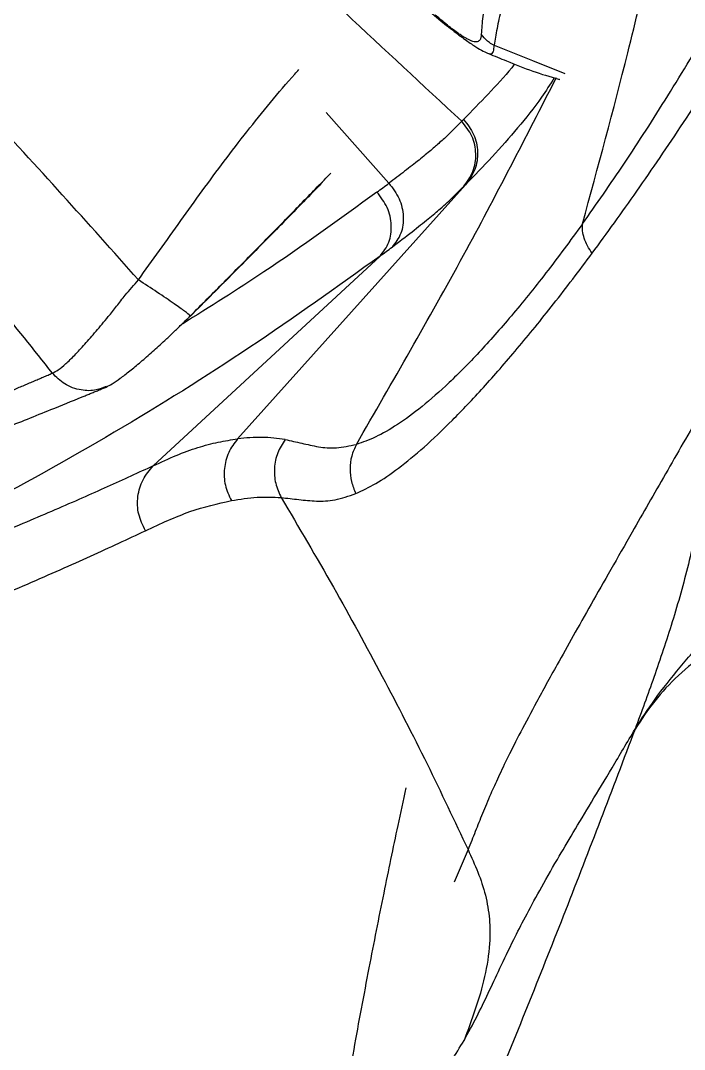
# Model space of a CAD drawing. Extents: x 400 to 501, y 484 to 634.
# Drawn here: x 489.6 to 493.09, y 574.96 to 580.38 of the extents above; entities that cross this region are included whole.
import ezdxf

# ---------------------------------------------------------------- set-up
doc = ezdxf.new("R2010")
doc.units = 0
doc.header["$MEASUREMENT"] = 0
doc.layers.add('DIM', color=3, linetype='Continuous')
doc.layers.add('GEOMETRY', color=3, linetype='Continuous', lineweight=25)

# ---------------------------------------------------------------- blocks, each defined once
blk = doc.blocks.new('2026 GRANDEE')
at = {"layer": 'GEOMETRY', "ltscale": 16}
for p, q in [((41.634, -16.6377), (41.6355, -16.6383)), ((42.0019, -16.773), (42.0094, -16.7741)), ((42.0025, -16.7723), (42.0084, -16.7719)), ((41.1102, -17.3201), (40.7809, -16.9477)), ((41.4933, -16.9943), (41.5027, -16.9849)), ((41.5129, -17.3279), (40.3146, -18.6644)), ((41.5027, -17.3381), (41.5129, -17.3279)), ((39.8711, -18.8065), (41.0638, -17.7032)), ((41.5264, -20.8259), (41.4528, -20.9975))]:
    blk.add_line(p, q, dxfattribs=at)
at = {"layer": 'GEOMETRY', "ltscale": 16, "flags": 128}
blk.add_lwpolyline([(41.6648, -16.5944), (41.866, -16.6748), (42.0355, -16.7425)], dxfattribs=at)
at = {"layer": 'GEOMETRY', "ltscale": 16}
for points, knots in [([(33.1112, -8.6122), (33.301, -8.8166), (33.6802, -9.2249), (34.2607, -9.8374), (34.8462, -10.4484), (35.4368, -11.0578), (36.0312, -11.6653), (36.6288, -12.2707), (37.2294, -12.8738), (37.8326, -13.4744), (38.4383, -14.0724), (39.0461, -14.6672), (39.6559, -15.2581), (40.2672, -15.8439), (40.8801, -16.4248), (41.2887, -16.8043), (41.4933, -16.9943)], [0, 0, 0, 0, 0.071643, 0.14309, 0.214489, 0.285889, 0.357236, 0.428542, 0.499851, 0.571188, 0.642541, 0.713932, 0.785365, 0.856798, 0.928296, 1, 1, 1, 1]), ([(39.7927, -17.8288), (39.5267, -17.5294), (38.9972, -16.9336), (38.1493, -16.0898), (37.2847, -15.2735), (36.3973, -14.4849), (35.4987, -13.7223), (34.5911, -12.9819), (33.6654, -12.2723), (32.7101, -11.589), (32.0461, -11.1694), (31.7122, -10.9583)], [0, 0, 0, 0, 0.113392, 0.225638, 0.337341, 0.448782, 0.560233, 0.669481, 0.778832, 0.888788, 1, 1, 1, 1]), ([(39.3403, -18.3188), (39.2421, -18.1952), (39.0437, -17.9454), (38.7328, -17.5736), (38.408, -17.1999), (38.0687, -16.8252), (37.7247, -16.4607), (37.3161, -16.0443), (36.8313, -15.573), (36.2474, -15.036), (35.7044, -14.5629), (35.2225, -14.1602), (34.82, -13.8352), (34.4245, -13.527), (34.0364, -13.2352), (33.6442, -12.9511), (33.1606, -12.6142), (32.5822, -12.2331), (31.9193, -11.8235), (31.474, -11.572), (31.2546, -11.448)], [0, 0, 0, 0, 0.044709, 0.090349, 0.13691, 0.184379, 0.232745, 0.277954, 0.348418, 0.422679, 0.500679, 0.550525, 0.598903, 0.645795, 0.691185, 0.735062, 0.781563, 0.856423, 0.929252, 1, 1, 1, 1]), ([(43.0245, -13.1327), (42.9698, -13.2557), (42.8603, -13.5021), (42.6916, -13.8646), (42.5227, -14.2216), (42.3547, -14.5701), (42.1909, -14.9087), (42.0477, -15.2074), (41.9285, -15.4651), (41.8332, -15.6824), (41.7529, -15.8807), (41.6913, -16.0563), (41.6474, -16.2078), (41.6186, -16.3363), (41.6024, -16.4461), (41.5984, -16.5062), (41.5964, -16.5362)], [0, 0, 0, 0, 0.082411, 0.164951, 0.247638, 0.330248, 0.412935, 0.496232, 0.559503, 0.622548, 0.685579, 0.749219, 0.81255, 0.875197, 0.937632, 1, 1, 1, 1]), ([(43.0555, -13.147), (43.0024, -13.2737), (42.8961, -13.5275), (42.7348, -13.9021), (42.5742, -14.2711), (42.4152, -14.631), (42.2603, -14.9798), (42.1245, -15.2859), (42.011, -15.5476), (41.9196, -15.7659), (41.8414, -15.9626), (41.7803, -16.1347), (41.7338, -16.2817), (41.7005, -16.4052), (41.6771, -16.5095), (41.6689, -16.5661), (41.6648, -16.5944)], [0, 0, 0, 0, 0.082589, 0.165416, 0.24837, 0.331192, 0.414034, 0.497446, 0.560621, 0.623393, 0.686188, 0.749611, 0.812567, 0.875073, 0.937549, 1, 1, 1, 1]), ([(42.1284, -17.5341), (42.2017, -17.4297), (42.3489, -17.2198), (42.5779, -16.8623), (42.8113, -16.4759), (43.048, -16.0604), (43.2865, -15.62), (43.5256, -15.1575), (43.7652, -14.6767), (43.9227, -14.3476), (44.0022, -14.1816)], [0, 0, 0, 0, 0.117935, 0.23724, 0.358128, 0.481483, 0.607274, 0.735502, 0.866545, 1, 1, 1, 1]), ([(42.1795, -17.6888), (42.2574, -17.5818), (42.414, -17.3667), (42.6602, -17.003), (42.9131, -16.6113), (43.1712, -16.1912), (43.4318, -15.7467), (43.6926, -15.2804), (43.9521, -14.796), (44.1208, -14.4639), (44.2057, -14.2966)], [0, 0, 0, 0, 0.118893, 0.239041, 0.360578, 0.484303, 0.610097, 0.737888, 0.867999, 1, 1, 1, 1]), ([(42.1284, -17.5341), (42.2099, -17.235), (42.3367, -16.7691), (42.4487, -16.2974), (42.4887, -16.1285)], [0, 0, 0, 0, 0.641866, 1, 1, 1, 1]), ([(41.0752, -16.1877), (41.1092, -16.2203), (41.1761, -16.2845), (41.2757, -16.3748), (41.3687, -16.4544), (41.4502, -16.5192), (41.516, -16.5684), (41.5659, -16.6022), (41.6034, -16.6246), (41.6269, -16.6346), (41.6373, -16.639)], [0, 0, 0, 0, 0.179285, 0.352471, 0.51113, 0.649073, 0.764543, 0.860098, 0.938329, 1, 1, 1, 1]), ([(41.5964, -16.5362), (41.5961, -16.54), (41.5956, -16.5468), (41.5939, -16.5552), (41.5918, -16.5607), (41.5896, -16.565), (41.5865, -16.5701), (41.5802, -16.5748), (41.5704, -16.577), (41.5587, -16.5758), (41.5468, -16.5724), (41.5328, -16.5665), (41.5178, -16.5587), (41.5016, -16.5491), (41.4845, -16.5379), (41.4625, -16.5226), (41.4343, -16.5012), (41.3975, -16.4719), (41.3701, -16.4485), (41.3543, -16.4351)], [0, 0, 0, 0, 0.065071, 0.117528, 0.164418, 0.192892, 0.228101, 0.305987, 0.387462, 0.446911, 0.503219, 0.552425, 0.610396, 0.654966, 0.698808, 0.75237, 0.824235, 0.898691, 1, 1, 1, 1]), ([(41.6648, -16.5944), (41.656, -16.5901), (41.6437, -16.5842), (41.6202, -16.5664), (41.6068, -16.5494), (41.5964, -16.5362)], [0, 0, 0, 0, 0.361879, 0.502985, 1, 1, 1, 1]), ([(41.6355, -16.6383), (41.637, -16.6388), (41.6401, -16.6398), (41.6439, -16.6402), (41.6506, -16.6399), (41.6557, -16.6362), (41.6585, -16.6303), (41.6593, -16.6282), (41.6596, -16.6274), (41.6624, -16.6189), (41.6636, -16.6065), (41.6648, -16.5944)], [0, 0, 0, 0, 0.067064, 0.131897, 0.194404, 0.458545, 0.538526, 0.557595, 0.57291, 0.584494, 1, 1, 1, 1]), ([(41.6338, -16.638), (41.6652, -16.6506), (41.7397, -16.6804), (41.8607, -16.7313), (41.9569, -16.7592), (42.0025, -16.7724)], [0, 0, 0, 0, 0.277012, 0.657315, 1, 1, 1, 1]), ([(39.7927, -17.8288), (39.8296, -17.7773), (39.9037, -17.6736), (40.0152, -17.5171), (40.1282, -17.3599), (40.2437, -17.2033), (40.363, -17.0478), (40.4872, -16.8948), (40.5788, -16.7855), (40.6299, -16.7301), (40.6369, -16.7225)], [0, 0, 0, 0, 0.137644, 0.276911, 0.41582, 0.55475, 0.694567, 0.835363, 0.977374, 1, 1, 1, 1]), ([(41.7713, -16.693), (41.7662, -16.6994), (41.7227, -16.7547), (41.6327, -16.8515), (41.5462, -16.9403), (41.5027, -16.9849)], [0, 0, 0, 0, 0.061499, 0.528744, 1, 1, 1, 1]), ([(40.939, -18.6938), (41.1299, -18.3638), (41.497, -17.7295), (41.831, -17.0773), (41.9913, -16.7643)], [0, 0, 0, 0, 0.520103, 1, 1, 1, 1]), ([(41.9803, -16.7655), (41.9582, -16.7999), (41.8987, -16.8926), (41.7885, -17.0296), (41.654, -17.1832), (41.5601, -17.2795), (41.5129, -17.3279)], [0, 0, 0, 0, 0.16431, 0.44328, 0.720543, 1, 1, 1, 1]), ([(41.4933, -16.9943), (41.4819, -17.0056), (41.4591, -17.0282), (41.4242, -17.0628), (41.384, -17.101), (41.3325, -17.1459), (41.271, -17.1963), (41.1952, -17.2557), (41.1383, -17.2988), (41.1102, -17.3201)], [0, 0, 0, 0, 0.163417, 0.327139, 0.49326, 0.619593, 0.747158, 0.874946, 1, 1, 1, 1]), ([(41.5027, -17.3381), (41.5214, -17.3126), (41.5588, -17.2615), (41.5727, -17.1653), (41.5536, -17.0695), (41.5134, -17.0194), (41.4933, -16.9943)], [0, 0, 0, 0, 0.25, 0.5, 0.75, 1, 1, 1, 1]), ([(41.5027, -16.9849), (41.5227, -17.0099), (41.5628, -17.0598), (41.5821, -17.1553), (41.5685, -17.2513), (41.5314, -17.3024), (41.5129, -17.3279)], [0, 0, 0, 0, 0.25, 0.5, 0.75, 1, 1, 1, 1]), ([(40.7609, -17.3148), (40.749, -17.327), (40.6693, -17.4095), (40.5519, -17.5295), (40.4088, -17.675), (40.2963, -17.7887), (40.1811, -17.9045), (40.1033, -17.9822), (40.0643, -18.0211)], [0, 0, 0, 0, 0.0524665, 0.3523128, 0.5089201, 0.669897, 0.8346928, 1, 1, 1, 1]), ([(40.0654, -18.018), (40.1247, -17.9586), (40.2415, -17.8416), (40.4123, -17.6688), (40.5758, -17.502), (40.7057, -17.3686), (40.7809, -17.2909), (40.8045, -17.2666)], [0, 0, 0, 0, 0.237708, 0.468246, 0.688518, 0.902312, 1, 1, 1, 1]), ([(41.0475, -17.3668), (41.058, -17.3591), (41.079, -17.3436), (41.0998, -17.3279), (41.1102, -17.3201)], [0, 0, 0, 0, 0.499737, 1, 1, 1, 1]), ([(41.1102, -17.3201), (41.1302, -17.3463), (41.1703, -17.3987), (41.191, -17.4946), (41.1795, -17.5876), (41.1443, -17.6334), (41.1267, -17.6562)], [0, 0, 0, 0, 0.25, 0.5, 0.75, 1, 1, 1, 1]), ([(41.0475, -17.3668), (40.8514, -17.5093), (40.5192, -17.7506), (40.1679, -17.9708), (40.0241, -18.061)], [0, 0, 0, 0, 0.590464, 1, 1, 1, 1]), ([(41.0638, -17.7032), (41.0813, -17.6803), (41.1165, -17.6346), (41.128, -17.5415), (41.1074, -17.4456), (41.0675, -17.3931), (41.0475, -17.3668)], [0, 0, 0, 0, 0.25, 0.5, 0.75, 1, 1, 1, 1]), ([(41.1267, -17.6562), (41.1629, -17.6286), (41.2343, -17.5742), (41.321, -17.5046), (41.3941, -17.443), (41.4488, -17.3922), (41.4846, -17.3563), (41.5027, -17.3381)], [0, 0, 0, 0, 0.169234, 0.333053, 0.495777, 0.745024, 1, 1, 1, 1]), ([(42.1284, -17.5341), (42.0638, -17.6222), (41.935, -17.798), (41.7528, -18.0224), (41.5822, -18.2152), (41.4251, -18.3738), (41.2818, -18.4998), (41.1531, -18.5939), (41.0376, -18.6602), (40.972, -18.6825), (40.939, -18.6938)], [0, 0, 0, 0, 0.124918, 0.249124, 0.373101, 0.497165, 0.621564, 0.746632, 0.87266, 1, 1, 1, 1]), ([(42.1795, -17.6888), (42.1708, -17.6757), (42.1534, -17.6497), (42.1368, -17.6097), (42.1272, -17.5704), (42.128, -17.5462), (42.1284, -17.5341)], [0, 0, 0, 0, 0.25, 0.5, 0.75, 1, 1, 1, 1]), ([(40.9363, -18.9526), (40.9706, -18.9367), (41.0388, -18.905), (41.1586, -18.8232), (41.2923, -18.7134), (41.4413, -18.572), (41.6053, -18.3993), (41.7836, -18.1944), (41.9748, -17.9604), (42.1111, -17.7795), (42.1795, -17.6888)], [0, 0, 0, 0, 0.1266606, 0.2524517, 0.3775408, 0.5020797, 0.6263106, 0.7504496, 0.8748399, 1, 1, 1, 1]), ([(41.0638, -17.7032), (41.0743, -17.6954), (41.0953, -17.6798), (41.1162, -17.6641), (41.1267, -17.6562)], [0, 0, 0, 0, 0.498995, 1, 1, 1, 1]), ([(41.0638, -17.7032), (40.8376, -17.8655), (40.3854, -18.19), (39.6695, -18.6356), (38.9266, -19.0505), (38.1549, -19.4317), (37.3548, -19.779), (36.5292, -20.0951), (35.9562, -20.277), (35.6697, -20.368)], [0, 0, 0, 0, 0.142857, 0.285714, 0.428571, 0.571429, 0.714286, 0.857143, 1, 1, 1, 1]), ([(39.3403, -18.3188), (39.3501, -18.3139), (39.37, -18.3039), (39.4099, -18.2711), (39.4568, -18.2257), (39.5104, -18.1682), (39.5696, -18.1002), (39.6263, -18.0317), (39.6784, -17.9673), (39.7284, -17.901), (39.7691, -17.8554), (39.7927, -17.8288)], [0, 0, 0, 0, 0.116644, 0.237293, 0.357909, 0.478915, 0.600799, 0.723385, 0.804959, 0.8864, 1, 1, 1, 1]), ([(40.0643, -18.0211), (40.0656, -18.0204), (40.0684, -18.0189), (40.039, -17.9952), (39.9812, -17.9538), (39.8958, -17.8958), (39.8262, -17.8505), (39.7927, -17.8288)], [0, 0, 0, 0, 0.176396, 0.366878, 0.563706, 0.790712, 1, 1, 1, 1]), ([(39.6235, -18.392), (39.6334, -18.3871), (39.6535, -18.377), (39.696, -18.3478), (39.7466, -18.3089), (39.8043, -18.2611), (39.8665, -18.2067), (39.9235, -18.1546), (39.9725, -18.1085), (40.0173, -18.0652), (40.048, -18.0352), (40.0654, -18.0181)], [0, 0, 0, 0, 0.1220154, 0.2477643, 0.3739227, 0.5002508, 0.6255039, 0.7474214, 0.8255186, 0.9007765, 1, 1, 1, 1]), ([(42.4053, -20.1919), (42.4386, -20.1397), (42.5068, -20.0332), (42.6396, -19.8669), (42.7908, -19.6919), (42.9562, -19.5106), (43.1347, -19.3204), (43.3326, -19.1124), (43.551, -18.8847), (43.7854, -18.6424), (44.0225, -18.4003), (44.2708, -18.1769), (44.4423, -18.0399), (44.5261, -17.9729)], [0, 0, 0, 0, 0.076283, 0.155802, 0.235542, 0.319318, 0.402093, 0.489533, 0.592573, 0.697209, 0.800938, 0.902635, 1, 1, 1, 1]), ([(36.596, -19.4105), (36.7465, -19.3538), (37.0474, -19.2405), (37.4633, -19.0803), (37.8522, -18.928), (38.2253, -18.7794), (38.5788, -18.6366), (38.8942, -18.5076), (39.0877, -18.427), (39.1866, -18.385), (39.2134, -18.3736), (39.2399, -18.3623), (39.2659, -18.3511), (39.2918, -18.34), (39.3167, -18.3293), (39.3327, -18.3221), (39.3403, -18.3188)], [0, 0, 0, 0, 0.125105, 0.25021, 0.375318, 0.500431, 0.64056, 0.780705, 0.904085, 0.917936, 0.931792, 0.945628, 0.959395, 0.973185, 0.98731, 1, 1, 1, 1]), ([(39.6226, -18.3896), (39.6058, -18.3966), (39.5643, -18.4138), (39.4871, -18.4113), (39.4035, -18.3824), (39.3608, -18.3394), (39.3403, -18.3188)], [0, 0, 0, 0, 0.176259, 0.433241, 0.72907, 1, 1, 1, 1]), ([(35.8658, -19.8417), (35.9572, -19.8081), (36.1533, -19.7359), (36.4347, -19.6315), (36.7073, -19.5297), (36.952, -19.4377), (37.1709, -19.355), (37.3653, -19.2811), (37.5329, -19.2171), (37.6762, -19.1622), (37.7979, -19.1153), (37.9081, -19.0728), (38.0121, -19.0325), (38.1146, -18.9927), (38.2259, -18.9493), (38.3454, -18.9027), (38.4723, -18.8529), (38.5975, -18.8037), (38.7212, -18.7548), (38.8461, -18.7054), (38.969, -18.6566), (39.0912, -18.6078), (39.2122, -18.5594), (39.3499, -18.504), (39.4509, -18.4629), (39.5179, -18.4355), (39.5394, -18.4267), (39.5609, -18.4179), (39.5826, -18.409), (39.6035, -18.4004), (39.6172, -18.3947), (39.6236, -18.392)], [0, 0, 0, 0, 0.05354, 0.1147878, 0.1718944, 0.2248491, 0.2736544, 0.3183134, 0.3588266, 0.3923214, 0.4223318, 0.4491763, 0.4757247, 0.5026586, 0.5299782, 0.5653083, 0.6012666, 0.6378538, 0.6750694, 0.7133401, 0.7549565, 0.7946301, 0.8371603, 0.8825495, 0.9468425, 0.955619, 0.9644476, 0.9733324, 0.9824062, 0.9917844, 1, 1, 1, 1]), ([(42.8004, -18.4389), (42.796, -18.5329), (42.7871, -18.7262), (42.7514, -19.0224), (42.6888, -19.3256), (42.604, -19.6258), (42.5071, -19.9142), (42.4385, -20.1012), (42.4053, -20.1919)], [0, 0, 0, 0, 0.158214, 0.325164, 0.497864, 0.6716577, 0.8407601, 1, 1, 1, 1]), ([(42.7542, -18.5194), (42.6901, -18.6312), (42.5618, -18.8548), (42.4469, -19.0554), (42.3895, -19.1558)], [0, 0, 0, 0, 0.499876, 1, 1, 1, 1]), ([(39.8711, -18.8065), (39.9116, -18.7875), (39.9926, -18.7495), (40.1055, -18.7087), (40.214, -18.6803), (40.2811, -18.6697), (40.3146, -18.6644)], [0, 0, 0, 0, 0.249578, 0.499269, 0.749509, 1, 1, 1, 1]), ([(40.3146, -18.6644), (40.2972, -18.6877), (40.2624, -18.7342), (40.2413, -18.8207), (40.2446, -18.9098), (40.2693, -18.963), (40.2817, -18.9896)], [0, 0, 0, 0, 0.25, 0.5, 0.75, 1, 1, 1, 1]), ([(40.5643, -18.6684), (40.5246, -18.663), (40.445, -18.6521), (40.3581, -18.6603), (40.3146, -18.6644)], [0, 0, 0, 0, 0.498861, 1, 1, 1, 1]), ([(40.5643, -18.6684), (40.5499, -18.6912), (40.5209, -18.7369), (40.505, -18.8176), (40.5099, -18.8997), (40.5325, -18.9488), (40.5438, -18.9734)], [0, 0, 0, 0, 0.249999, 0.5, 0.750001, 1, 1, 1, 1]), ([(40.5643, -18.6684), (40.5936, -18.6748), (40.6516, -18.6875), (40.7383, -18.7081), (40.8304, -18.7168), (40.9031, -18.7014), (40.939, -18.6938)], [0, 0, 0, 0, 0.259039, 0.512813, 0.759213, 1, 1, 1, 1]), ([(40.939, -18.6938), (40.9298, -18.7141), (40.9114, -18.7547), (40.9035, -18.8222), (40.91, -18.8901), (40.9276, -18.9318), (40.9363, -18.9526)], [0, 0, 0, 0, 0.2499995, 0.5, 0.7500005, 1, 1, 1, 1]), ([(39.8711, -18.8065), (39.7926, -18.8428), (39.6357, -18.9155), (39.3589, -19.0368), (39.0508, -19.1674), (38.708, -19.3084), (38.331, -19.4597), (37.8951, -19.6308), (37.3931, -19.8239), (36.8168, -20.0409), (36.1977, -20.2701), (35.7483, -20.4329), (35.5234, -20.5143)], [0, 0, 0, 0, 0.093097, 0.186205, 0.279335, 0.372503, 0.465722, 0.559006, 0.669041, 0.779203, 0.889516, 1, 1, 1, 1]), ([(39.8292, -19.148), (39.8155, -19.1196), (39.7883, -19.0629), (39.7858, -18.9675), (39.8111, -18.8764), (39.8511, -18.8298), (39.8711, -18.8065)], [0, 0, 0, 0, 0.25, 0.5, 0.75, 1, 1, 1, 1]), ([(39.8292, -19.148), (39.9089, -19.1111), (40.0688, -19.037), (40.2106, -19.0054), (40.2817, -18.9896)], [0, 0, 0, 0, 0.49901, 1, 1, 1, 1]), ([(40.2817, -18.9896), (40.3273, -18.9823), (40.4182, -18.9679), (40.502, -18.9715), (40.5438, -18.9734)], [0, 0, 0, 0, 0.500935, 1, 1, 1, 1]), ([(40.5438, -18.9734), (40.5748, -18.977), (40.6365, -18.9841), (40.7278, -18.9943), (40.824, -18.9908), (40.8991, -18.9653), (40.9363, -18.9526)], [0, 0, 0, 0, 0.254919, 0.507614, 0.75559, 1, 1, 1, 1]), ([(40.5438, -18.9734), (40.6361, -19.1299), (40.8193, -19.4406), (41.0743, -19.9085), (41.3113, -20.3688), (41.4555, -20.6752), (41.5264, -20.8259)], [0, 0, 0, 0, 0.259438, 0.514741, 0.761476, 1, 1, 1, 1]), ([(35.5079, -20.8614), (35.6981, -20.7924), (36.0783, -20.6545), (36.6092, -20.458), (37.1097, -20.2698), (37.5764, -20.091), (38.0094, -19.9218), (38.4321, -19.753), (38.8371, -19.587), (39.2157, -19.4263), (39.5511, -19.2787), (39.7365, -19.1916), (39.8292, -19.148)], [0, 0, 0, 0, 0.0937683, 0.1873986, 0.2809052, 0.3743062, 0.4676209, 0.560866, 0.6706904, 0.7804675, 0.8902278, 1, 1, 1, 1]), ([(42.3895, -19.1558), (42.3515, -19.2222), (42.2756, -19.3551), (42.1725, -19.5364), (42.0775, -19.7045), (42.0226, -19.8031), (41.9951, -19.8524)], [0, 0, 0, 0, 0.25029, 0.500479, 0.750385, 1, 1, 1, 1]), ([(41.7889, -24.4248), (41.9652, -24.0175), (42.3188, -23.2005), (42.8512, -21.9739), (43.3787, -20.7393), (43.7188, -19.9104), (43.8893, -19.4948)], [0, 0, 0, 0, 0.248402, 0.498328, 0.748466, 1, 1, 1, 1]), ([(43.8893, -19.4948), (43.8436, -19.4957), (43.7533, -19.4974), (43.6201, -19.5075), (43.4924, -19.5233), (43.3323, -19.5522), (43.1471, -19.6028), (42.95, -19.6857), (42.7779, -19.788), (42.6298, -19.9077), (42.5025, -20.0423), (42.4378, -20.1418), (42.4053, -20.1919)], [0, 0, 0, 0, 0.068563, 0.135593, 0.201007, 0.264951, 0.389402, 0.511228, 0.632157, 0.753394, 0.875787, 1, 1, 1, 1]), ([(41.9951, -19.8524), (41.9757, -19.8875), (41.937, -19.9576), (41.9036, -20.019), (41.887, -20.0497)], [0, 0, 0, 0, 0.50003, 1, 1, 1, 1]), ([(41.887, -20.0497), (41.858, -20.1038), (41.8001, -20.212), (41.7359, -20.339), (41.6846, -20.4456), (41.6402, -20.5447), (41.6016, -20.6376), (41.5653, -20.7298), (41.5393, -20.7939), (41.5264, -20.8259)], [0, 0, 0, 0, 0.125317, 0.250471, 0.375317, 0.500079, 0.66706, 0.834059, 1, 1, 1, 1]), ([(42.4053, -20.1919), (42.2843, -20.5103), (42.0418, -21.1485), (41.6566, -22.1038), (41.2641, -23.0601), (40.9996, -23.6985), (40.8677, -24.0169)], [0, 0, 0, 0, 0.2481742, 0.4975528, 0.7494201, 1, 1, 1, 1]), ([(41.5053, -21.8299), (41.528, -21.7883), (41.5737, -21.7048), (41.6325, -21.5827), (41.6927, -21.4524), (41.756, -21.3199), (41.8261, -21.1825), (41.9005, -21.0447), (41.9855, -20.8954), (42.0779, -20.7385), (42.1738, -20.5786), (42.2818, -20.3996), (42.3641, -20.2611), (42.4053, -20.1919)], [0, 0, 0, 0, 0.124325, 0.249387, 0.37395, 0.498734, 0.582116, 0.665519, 0.749044, 0.811785, 0.87455, 0.937301, 1, 1, 1, 1]), ([(41.1996, -20.5013), (41.1852, -20.5672), (41.145, -20.7521), (41.0796, -21.068), (41.0018, -21.4611), (40.9218, -21.8898), (40.8411, -22.3515), (40.7674, -22.805), (40.7017, -23.2429), (40.6564, -23.5613), (40.633, -23.7424), (40.6273, -23.7865)], [0, 0, 0, 0, 0.058392, 0.163819, 0.28116, 0.410043, 0.550091, 0.700928, 0.826773, 0.957764, 1, 1, 1, 1]), ([(41.5264, -20.8259), (41.5444, -20.8651), (41.5801, -20.9431), (41.6207, -21.0649), (41.6421, -21.1915), (41.6428, -21.336), (41.617, -21.4957), (41.5669, -21.665), (41.5257, -21.7752), (41.5053, -21.8299)], [0, 0, 0, 0, 0.1232848, 0.2448814, 0.3665518, 0.4903435, 0.6597449, 0.8313812, 1, 1, 1, 1]), ([(41.321, -22.1522), (41.3386, -22.1189), (41.4, -22.0027), (41.4614, -21.9019), (41.5053, -21.8299)], [0, 0, 0, 0, 0.286002, 1, 1, 1, 1])]:
    blk.add_open_spline(points, degree=3, knots=knots, dxfattribs=at)

msp = doc.modelspace()

# ---------------------------------------------------------------- block references
at = {"layer": 'DIM'}
msp.add_blockref('2026 GRANDEE', (450.4248, 596.8403), dxfattribs=at)

doc.saveas('drawing.dxf')
